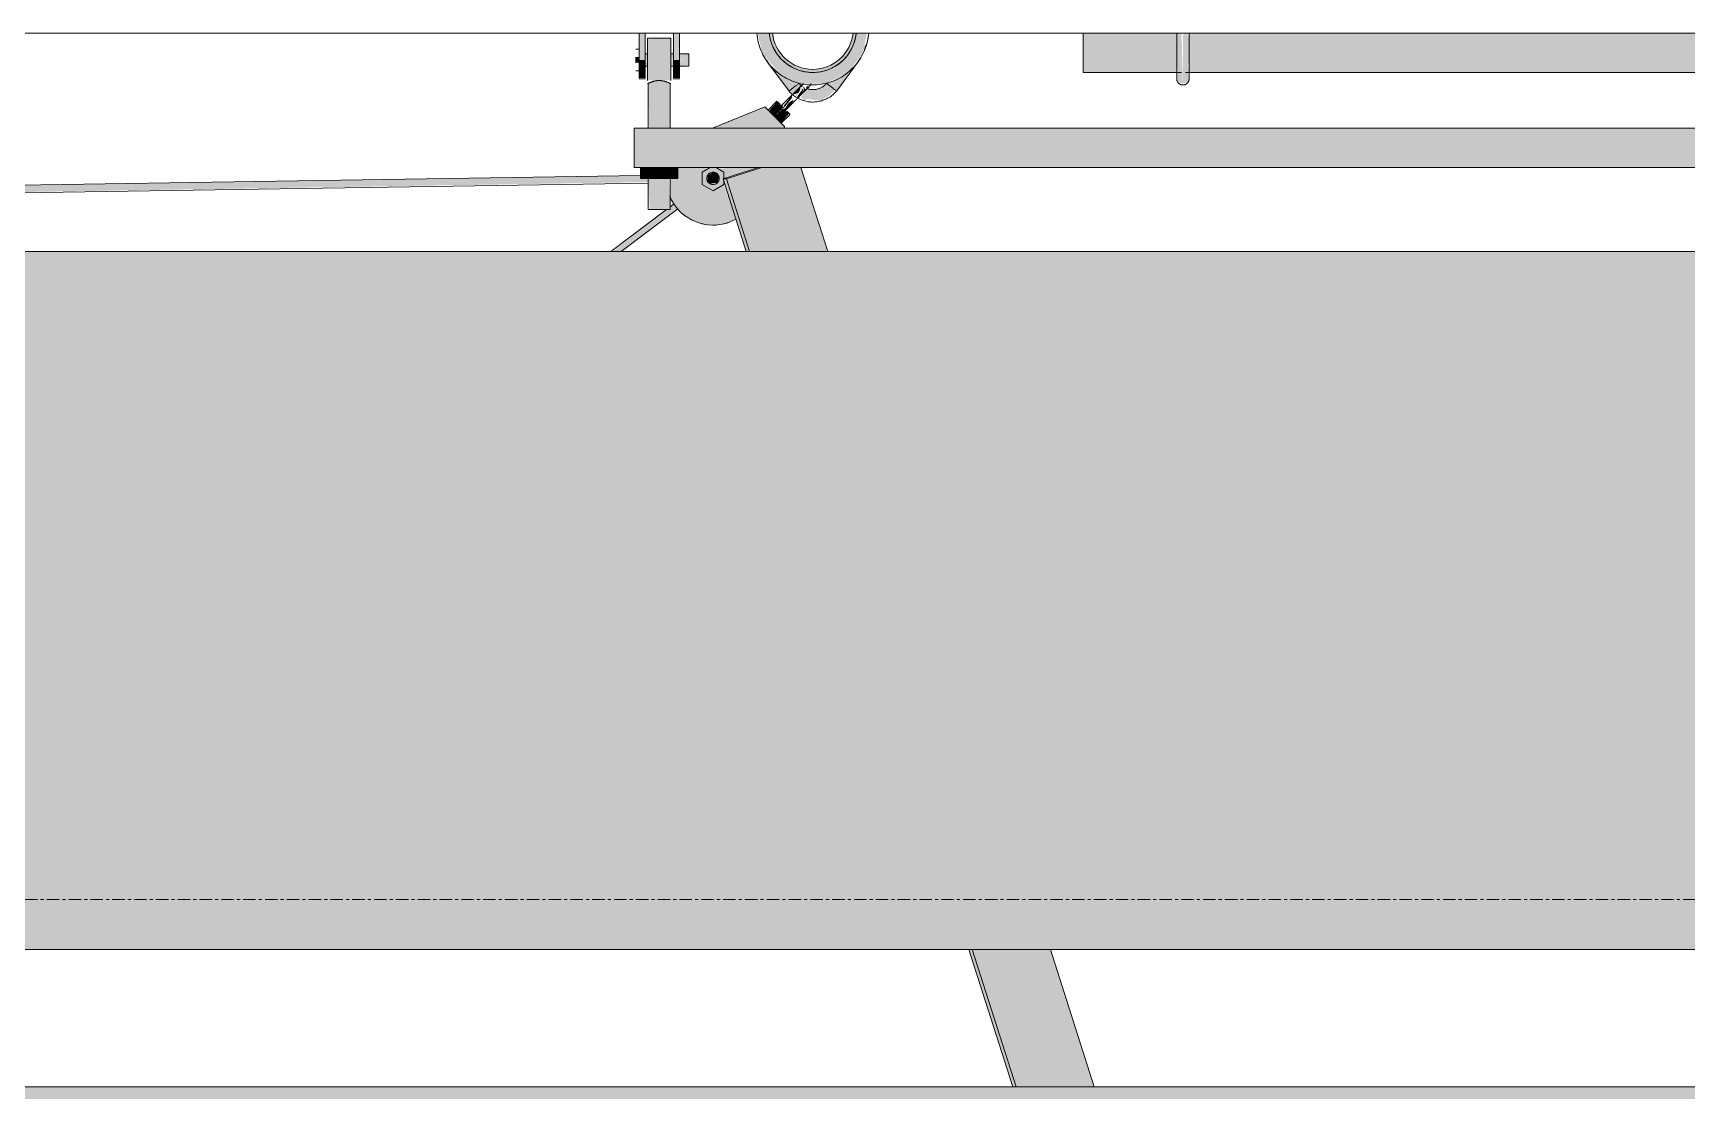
# Model space of a CAD drawing. Header units: inches. Extents: x 20426 to 92531, y -195 to 750.
# Drawn here: x 26827.8 to 26894.2, y 244.2 to 286.8 of the extents above; entities that cross this region are included whole.
import ezdxf

# ---------------------------------------------------------------- set-up
doc = ezdxf.new("R2010")
doc.units = ezdxf.units.IN
doc.header["$MEASUREMENT"] = 0
doc.linetypes.add('Grid Line 1_2_', pattern=[0.875, 0.5, -0.125, 0.125, -0.125])
for name, color, linetype, lineweight in [('A-FLOR-LEVL', 51, 'Continuous', 9), ('M-HVAC-DUCT', 70, 'Continuous', 9), ('Q-SPCQ', 91, 'Continuous', 9), ('S-BEAM', 12, 'Continuous', 9)]:
    doc.layers.add(name, color=color, linetype=linetype, lineweight=lineweight)

# ---------------------------------------------------------------- blocks, each defined once
blk = doc.blocks.new('Girt_Z - 8_D-904143-Elevation - South')
at = {"layer": 'S-BEAM'}
h = blk.add_hatch(color=256, dxfattribs=at)
h.paths.add_polyline_path([(26260.89, 244), (26260.89, 244.482), (22796.272, 244.482), (22796.272, 244), (26260.166, 244)], flags=0)
h.paths.add_polyline_path([(22792.65, 244), (22792.65, 244.482), (22792.15, 244.482), (22792.15, 244)], flags=0)
blk.add_line((22796.272, 244.482), (26260.89, 244.482), dxfattribs=at)
blk = doc.blocks.new('Girt_Z - 8_D-915553-Elevation - South')
at = {"layer": 'S-BEAM'}
blk.add_line((22796.272, 286.768), (26260.89, 286.768), dxfattribs=at)
blk = doc.blocks.new('Basketball_Backstop-Performance_Sports_Systems-3103-Ceiling_Hung - 27_-0_ to 27_-11 7_8_-706978-Elevation - South')
at = {"layer": 'Q-SPCQ'}
for points in [[(24909.049, 285.687), (24909.049, 286.768), (24908.799, 286.768), (24908.799, 285.687)], [(24910.424, 285.687), (24910.424, 286.768), (24910.174, 286.768), (24910.174, 285.687)], [(24930.612, 284.744), (24930.559, 286.768), (24930.388, 286.768), (24930.39, 285.57), (24930.406, 284.811)], [(24909.138, 285.656), (24910.075, 285.656), (24910.075, 286.562), (24909.138, 286.532), (24909.138, 285.891)], [(24908.674, 285.687), (24908.799, 285.687), (24908.799, 285.801), (24908.674, 285.801)], [(24908.674, 285.574), (24908.799, 285.574), (24908.799, 285.687), (24908.674, 285.687)], [(24908.799, 284.963), (24909.049, 284.963), (24909.049, 285.687), (24908.799, 285.687), (24908.799, 285.038)], [(24909.607, 284.859), (24910.075, 284.871), (24910.075, 285.656), (24909.138, 285.656), (24909.138, 284.871), (24909.53, 284.859)], [(24910.174, 284.963), (24910.424, 284.963), (24910.424, 285.687), (24910.174, 285.687), (24910.174, 285.038)], [(24908.857, 280.937), (24909.607, 280.937), (24909.607, 281.375), (24908.857, 281.375)], [(24910.244, 280.937), (24910.357, 280.937), (24910.357, 281.375), (24909.607, 281.375), (24909.607, 280.937)]]:
    blk.add_hatch(color=256, dxfattribs=at).paths.add_polyline_path(points, flags=0)
h = blk.add_hatch(color=256, dxfattribs=at)
h.paths.add_polyline_path([(24986.612, 285.187), (24986.612, 286.768), (24982.836, 286.768), (24982.834, 285.544), (24982.834, 285.187)], flags=0)
h.paths.add_polyline_path([(24972.881, 285.187), (24982.386, 285.221), (24982.396, 285.441), (24982.363, 286.768), (24957.799, 286.768), (24957.762, 286.467), (24957.612, 286.485), (24957.612, 286.768), (24957.549, 286.768), (24957.549, 285.187), (24964.241, 285.187)], flags=0)
h.paths.add_polyline_path([(24955.602, 285.187), (24955.674, 285.218), (24955.674, 286.768), (24955.612, 286.719), (24955.602, 286.467), (24955.424, 286.485), (24955.424, 286.768), (24930.836, 286.768), (24930.834, 285.544), (24930.862, 285.187), (24946.962, 285.187)], flags=0)
h.paths.add_polyline_path([(24930.379, 285.187), (24930.397, 285.422), (24930.363, 286.768), (24926.612, 286.768), (24926.612, 285.187), (24930.371, 285.187)], flags=0)
h = blk.add_hatch(color=256, dxfattribs=at)
h.paths.add_polyline_path([(24930.812, 285.194), (24930.862, 285.194), (24930.834, 285.404)], flags=0)
h.paths.add_polyline_path([(24930.612, 284.744), (24930.817, 284.811), (24930.834, 284.979), (24930.862, 284.953), (24930.812, 285.194), (24930.849, 286.454), (24930.788, 286.768), (24930.664, 286.768), (24930.612, 286.696), (24930.612, 284.961)], flags=0)
h = blk.add_hatch(color=256, dxfattribs=at)
h.paths.add_polyline_path([(24909.138, 285.687), (24909.138, 285.937), (24909.049, 285.891), (24909.049, 285.687)], flags=0)
h.paths.add_polyline_path([(24910.075, 285.687), (24910.174, 285.732), (24910.174, 285.937), (24910.075, 285.89), (24910.075, 285.729)], flags=0)
h.paths.add_polyline_path([(24910.799, 285.687), (24910.799, 285.937), (24910.424, 285.897), (24910.424, 285.687)], flags=0)
h = blk.add_hatch(color=256, dxfattribs=at)
h.paths.add_polyline_path([(24910.424, 285.437), (24910.799, 285.493), (24910.799, 285.687), (24910.424, 285.675), (24910.424, 285.444)], flags=0)
h.paths.add_polyline_path([(24910.075, 285.437), (24910.174, 285.493), (24910.174, 285.687), (24910.075, 285.656), (24910.075, 285.443)], flags=0)
h.paths.add_polyline_path([(24909.049, 285.437), (24909.138, 285.493), (24909.138, 285.687), (24909.049, 285.631), (24909.049, 285.439)], flags=0)
h = blk.add_hatch(color=256, dxfattribs=at)
h.paths.add_polyline_path([(24909.607, 279.687), (24910.044, 279.687), (24909.993, 280.937), (24909.169, 280.937), (24909.228, 279.687), (24909.493, 279.687)], flags=0)
h.paths.add_polyline_path([(24909.558, 282.955), (24910.044, 282.955), (24910.017, 284.763), (24909.684, 284.859), (24909.387, 284.833), (24909.169, 284.75), (24909.207, 282.955), (24909.53, 282.955)], flags=0)
h = blk.add_hatch(color=256, dxfattribs=at)
h.paths.add_polyline_path([(24908.607, 281.375), (24955.674, 281.375), (24955.674, 282.955), (24908.607, 282.955), (24908.607, 282.67)], flags=0)
h.paths.add_polyline_path([(24998.799, 281.375), (25004.607, 281.375), (25004.607, 282.955), (24957.549, 282.955), (24957.549, 281.375), (24981.52, 281.375)], flags=0)
h = blk.add_hatch(color=256, dxfattribs=at)
h.paths.add_polyline_path([(24939.309, 196.232), (24942.447, 196.232), (24928.962, 238.518), (24925.824, 238.518), (24935.665, 207.659)], flags=0)
h.paths.add_polyline_path([(24927.059, 244.482), (24925.3, 250), (24922.162, 250), (24923.922, 244.482)], flags=0)
h.paths.add_polyline_path([(24913.233, 278), (24916.37, 278), (24915.294, 281.375), (24913.725, 281.375), (24912.304, 280.912), (24912.404, 280.598)], flags=0)
h = blk.add_hatch(color=256, dxfattribs=at)
h.paths.add_polyline_path([(24939.176, 196.232), (24939.309, 196.232), (24925.824, 238.518), (24925.69, 238.518), (24935.531, 207.659)], flags=0)
h.paths.add_polyline_path([(24923.922, 244.482), (24922.162, 250), (24922.028, 250), (24923.788, 244.482)], flags=0)
h.paths.add_polyline_path([(24913.233, 278), (24912.302, 280.918), (24912.17, 280.912), (24913.099, 278)], flags=0)
for p, q in [((24908.799, 285.687), (24908.799, 286.768)), ((24909.049, 286.768), (24909.049, 285.687)), ((24910.174, 285.687), (24910.174, 286.768)), ((24910.424, 286.768), (24910.424, 285.687)), ((24926.612, 285.187), (24926.612, 286.766)), ((24908.799, 286.125), (24908.674, 286.125)), ((24909.138, 285.937), (24909.049, 285.937)), ((24910.075, 286.562), (24909.138, 286.562)), ((24909.138, 285.656), (24909.138, 286.562)), ((24910.075, 286.562), (24910.075, 285.656)), ((24910.174, 285.937), (24910.075, 285.937)), ((24910.799, 285.937), (24910.424, 285.937)), ((24910.799, 285.937), (24910.799, 285.687)), ((24908.674, 285.687), (24908.674, 285.801)), ((24908.674, 285.574), (24908.674, 285.687)), ((24908.674, 285.25), (24908.799, 285.25)), ((24908.799, 284.963), (24908.799, 285.687)), ((24909.049, 285.687), (24909.049, 284.963)), ((24909.049, 285.437), (24909.138, 285.437)), ((24909.138, 284.871), (24909.138, 285.656)), ((24910.075, 285.656), (24910.075, 284.871)), ((24910.075, 285.437), (24910.174, 285.437)), ((24910.174, 284.963), (24910.174, 285.687)), ((24910.424, 285.687), (24910.424, 284.963)), ((24910.424, 285.437), (24910.799, 285.437)), ((24910.799, 285.687), (24910.799, 285.437)), ((24908.799, 284.937), (24909.049, 284.937)), ((24909.138, 284.75), (24909.169, 284.75)), ((24909.169, 284.75), (24909.169, 282.955)), ((24910.044, 282.955), (24910.044, 284.75)), ((24910.044, 284.75), (24910.075, 284.75)), ((24910.174, 284.937), (24910.424, 284.937)), ((24926.612, 285.187), (24930.552, 285.187)), ((24930.722, 285.187), (24955.675, 285.187)), ((24908.607, 281.375), (24908.607, 282.955)), ((24955.675, 282.955), (24908.607, 282.955)), ((24955.676, 281.375), (24908.607, 281.375)), ((24908.857, 281.375), (24908.857, 280.937)), ((24909.169, 281.375), (24909.169, 279.687)), ((24909.607, 281.375), (24909.607, 280.937)), ((24910.044, 279.687), (24910.044, 281.375)), ((24910.357, 281.375), (24910.357, 280.937)), ((24913.591, 281.375), (24912.168, 280.918)), ((24912.302, 280.918), (24913.725, 281.375)), ((24915.294, 281.375), (24916.37, 278)), ((24909.607, 280.937), (24908.857, 280.937)), ((24910.357, 280.937), (24909.607, 280.937)), ((24912.168, 280.918), (24912.302, 280.918)), ((24912.168, 280.918), (24913.099, 278)), ((24913.233, 278), (24912.302, 280.918)), ((24910.044, 279.687), (24909.169, 279.687)), ((24922.028, 250), (24923.788, 244.482)), ((24923.922, 244.482), (24922.162, 250)), ((24925.3, 250), (24927.059, 244.482))]:
    blk.add_line(p, q, dxfattribs=at)
at = {"layer": 'Q-SPCQ', "flags": 128}
for points in [[(24930.362, 286.768), (24930.362, 286.698), (24930.362, 286.619), (24930.362, 286.54), (24930.362, 286.462), (24930.362, 286.385), (24930.362, 286.308), (24930.362, 286.233), (24930.362, 286.159), (24930.362, 286.086), (24930.362, 286.014), (24930.362, 285.944), (24930.362, 285.875), (24930.362, 285.808), (24930.362, 285.743), (24930.362, 285.68), (24930.362, 285.619), (24930.362, 285.56), (24930.362, 285.503), (24930.362, 285.448), (24930.362, 285.396), (24930.362, 285.346), (24930.362, 285.299), (24930.362, 285.255), (24930.362, 285.213), (24930.362, 285.174), (24930.362, 285.137), (24930.362, 285.104), (24930.362, 285.073), (24930.362, 285.046), (24930.362, 285.021), (24930.362, 285), (24930.362, 284.982), (24930.362, 284.967), (24930.362, 284.955), (24930.362, 284.946), (24930.362, 284.94), (24930.362, 284.938)], [(24930.862, 284.937), (24930.862, 284.939), (24930.862, 284.944), (24930.862, 284.952), (24930.862, 284.963), (24930.862, 284.977), (24930.862, 284.995), (24930.862, 285.015), (24930.862, 285.039), (24930.862, 285.066), (24930.862, 285.095), (24930.862, 285.128), (24930.862, 285.164), (24930.862, 285.202), (24930.862, 285.243), (24930.862, 285.287), (24930.862, 285.333), (24930.862, 285.382), (24930.862, 285.434), (24930.862, 285.488), (24930.862, 285.544), (24930.862, 285.603), (24930.862, 285.663), (24930.862, 285.726), (24930.862, 285.79), (24930.862, 285.857), (24930.862, 285.925), (24930.862, 285.995), (24930.862, 286.066), (24930.862, 286.139), (24930.862, 286.213), (24930.862, 286.288), (24930.862, 286.364), (24930.862, 286.441), (24930.862, 286.519), (24930.862, 286.598), (24930.862, 286.677), (24930.862, 286.756)], [(24930.362, 284.937), (24930.362, 284.939), (24930.362, 284.944), (24930.362, 284.952), (24930.362, 284.963), (24930.362, 284.977), (24930.362, 284.995), (24930.362, 285.015), (24930.362, 285.039), (24930.362, 285.066), (24930.362, 285.095), (24930.362, 285.128), (24930.362, 285.164), (24930.362, 285.202)], [(24930.612, 284.687), (24930.602, 284.688), (24930.592, 284.688), (24930.582, 284.689), (24930.572, 284.691), (24930.562, 284.692), (24930.552, 284.695), (24930.543, 284.697), (24930.533, 284.7), (24930.524, 284.704), (24930.514, 284.707), (24930.505, 284.711), (24930.496, 284.716), (24930.487, 284.721), (24930.479, 284.726), (24930.471, 284.731), (24930.462, 284.737), (24930.454, 284.743), (24930.447, 284.75), (24930.439, 284.756), (24930.432, 284.763), (24930.426, 284.771), (24930.419, 284.778), (24930.413, 284.786), (24930.407, 284.794), (24930.401, 284.802), (24930.396, 284.811), (24930.391, 284.82), (24930.387, 284.829), (24930.382, 284.838), (24930.379, 284.847), (24930.375, 284.856), (24930.372, 284.866), (24930.369, 284.875), (24930.367, 284.885), (24930.365, 284.895), (24930.364, 284.905), (24930.363, 284.915), (24930.362, 284.925), (24930.362, 284.935), (24930.362, 284.937)], [(24930.862, 284.937), (24930.861, 284.928), (24930.861, 284.918), (24930.86, 284.908), (24930.858, 284.898), (24930.857, 284.888), (24930.854, 284.878), (24930.852, 284.868), (24930.849, 284.859), (24930.846, 284.849), (24930.842, 284.84), (24930.838, 284.831), (24930.833, 284.822), (24930.829, 284.813), (24930.823, 284.805), (24930.818, 284.796), (24930.812, 284.788), (24930.806, 284.78), (24930.8, 284.773), (24930.793, 284.765), (24930.786, 284.758), (24930.779, 284.751), (24930.771, 284.745), (24930.763, 284.739), (24930.755, 284.733), (24930.747, 284.727), (24930.738, 284.722), (24930.729, 284.717), (24930.721, 284.712), (24930.711, 284.708), (24930.702, 284.704), (24930.693, 284.701), (24930.683, 284.698), (24930.674, 284.695), (24930.664, 284.693), (24930.654, 284.691), (24930.644, 284.69), (24930.634, 284.689), (24930.624, 284.688), (24930.614, 284.688), (24930.612, 284.687)], [(24930.862, 285.213), (24930.862, 285.174), (24930.862, 285.137), (24930.862, 285.104), (24930.862, 285.073), (24930.862, 285.046), (24930.862, 285.021), (24930.862, 285), (24930.862, 284.982), (24930.862, 284.967), (24930.862, 284.955), (24930.862, 284.946), (24930.862, 284.94), (24930.862, 284.938)]]:
    blk.add_lwpolyline(points, dxfattribs=at)
at = {"layer": 'Q-SPCQ'}
blk.add_open_spline([(24910.044, 284.75), (24910.044, 284.75), (24910.041, 284.752), (24910.029, 284.758), (24910.018, 284.762), (24910.003, 284.769), (24909.985, 284.777), (24909.968, 284.785), (24909.953, 284.791), (24909.941, 284.795), (24909.929, 284.799), (24909.911, 284.806), (24909.888, 284.814), (24909.864, 284.822), (24909.843, 284.829), (24909.827, 284.833), (24909.81, 284.837), (24909.787, 284.842), (24909.758, 284.848), (24909.721, 284.855), (24909.684, 284.859), (24909.645, 284.862), (24909.607, 284.862), (24909.568, 284.862), (24909.529, 284.859), (24909.492, 284.855), (24909.455, 284.848), (24909.426, 284.842), (24909.403, 284.837), (24909.387, 284.833), (24909.37, 284.829), (24909.35, 284.822), (24909.325, 284.814), (24909.302, 284.806), (24909.284, 284.799), (24909.272, 284.795), (24909.26, 284.791), (24909.245, 284.785), (24909.228, 284.777), (24909.21, 284.769), (24909.196, 284.762), (24909.184, 284.758), (24909.173, 284.752), (24909.169, 284.75), (24909.169, 284.75)], degree=3, knots=[0, 0, 0, 0, 0.055556, 0.083333, 0.111111, 0.138889, 0.166667, 0.194444, 0.208333, 0.222222, 0.236111, 0.25, 0.277778, 0.305556, 0.319444, 0.333333, 0.347222, 0.361111, 0.388889, 0.416667, 0.444444, 0.472222, 0.5, 0.527778, 0.555556, 0.583333, 0.611111, 0.638889, 0.652778, 0.666667, 0.680556, 0.694444, 0.722222, 0.75, 0.763889, 0.777778, 0.791667, 0.805556, 0.833333, 0.861111, 0.888889, 0.916667, 0.944444, 1, 1, 1, 1], dxfattribs=at)
blk = doc.blocks.new('Basketball_Backstop-Performance_Sports_Systems-3103-Ceiling_Hung - 27_-0_ to 27_-11 7_8_-V44-Elevation - South')
at = {"layer": 'Q-SPCQ'}
for points in [[(24915.265, 284.744), (24916.266, 284.744), (24917.168, 285.178), (24917.792, 285.961), (24917.929, 286.768), (24917.493, 286.768), (24917.398, 286.346), (24917.173, 285.921), (24916.913, 285.631), (24916.51, 285.368), (24916.017, 285.221), (24915.564, 285.214), (24915.116, 285.328), (24914.735, 285.541), (24914.495, 285.742), (24914.196, 286.193), (24914.073, 286.5), (24914.012, 286.768), (24913.964, 286.768), (24913.576, 286.768), (24913.57, 286.696), (24913.738, 285.961), (24914.432, 285.145), (24915.008, 284.884)], [(24915.765, 285.187), (24916.218, 285.247), (24916.724, 285.486), (24917.003, 285.7), (24917.281, 286.062), (24917.456, 286.485), (24917.493, 286.768), (24917.368, 286.768), (24917.335, 286.517), (24917.173, 286.125), (24916.914, 285.788), (24916.578, 285.53), (24916.186, 285.368), (24915.765, 285.312), (24915.345, 285.368), (24914.953, 285.53), (24914.564, 285.856), (24914.358, 286.125), (24914.196, 286.517), (24914.116, 286.768), (24914.038, 286.768), (24914.075, 286.485), (24914.25, 286.062), (24914.564, 285.672), (24914.89, 285.422), (24915.312, 285.247)], [(24917.817, 286.068), (24917.914, 286.309), (24917.858, 286.248)], [(24913.983, 285.62), (24913.967, 285.674), (24913.957, 285.662)], [(24914.814, 284.439), (24915.173, 284.794), (24914.209, 285.371), (24914.105, 285.411), (24914.787, 284.476)], [(24916.717, 284.439), (24917.474, 285.564), (24917.322, 285.394), (24917.068, 285.13), (24916.341, 284.74), (24916.702, 284.452)], [(24914.24, 283.412), (24914.551, 283.737), (24914.492, 283.812), (24914.516, 283.844), (24914.338, 284.022), (24914.01, 283.642), (24914.171, 283.481)], [(24914.613, 283.645), (24914.952, 283.97), (24914.991, 284.081), (24914.94, 284.065), (24914.798, 283.97), (24914.672, 283.768), (24914.638, 283.737), (24914.564, 283.724)], [(24914.496, 283.156), (24914.823, 283.536), (24914.638, 283.663), (24914.604, 283.658), (24914.56, 283.732), (24914.24, 283.412), (24914.47, 283.183)], [(24911.64, 280.721), (24911.942, 280.761), (24912.007, 281.002), (24911.942, 281.114), (24911.765, 281.187), (24911.549, 281.062), (24911.549, 280.812)]]:
    blk.add_hatch(color=256, dxfattribs=at).paths.add_polyline_path(points, flags=0)
h = blk.add_hatch(color=256, dxfattribs=at)
h.paths.add_polyline_path([(24915.256, 284.564), (24915.31, 284.679), (24915.144, 284.703), (24914.859, 284.476), (24914.997, 284.334), (24915.248, 284.557)], flags=0)
h.paths.add_polyline_path([(24915.346, 284.342), (24915.399, 284.61), (24915.273, 284.527), (24915.321, 284.493), (24915.38, 284.49), (24915.353, 284.369)], flags=0)
h.paths.add_polyline_path([(24915.41, 284.052), (24915.545, 284.117), (24916.121, 284.052), (24916.29, 284.185), (24916.376, 284.218), (24916.594, 284.401), (24916.658, 284.486), (24916.341, 284.74), (24915.947, 284.53), (24915.5, 284.498), (24915.273, 284.199), (24915.296, 284.181)], flags=0)
h.paths.add_polyline_path([(24915.152, 284.219), (24915.121, 284.31), (24915.175, 284.293), (24915.159, 284.36), (24915.038, 284.293), (24915.121, 284.239)], flags=0)
h = blk.add_hatch(color=256, dxfattribs=at)
h.paths.add_polyline_path([(24914.95, 284.293), (24915.201, 284.373), (24915.273, 284.527), (24915.256, 284.564), (24915.144, 284.462)], flags=0)
h.paths.add_polyline_path([(24915.256, 284.564), (24915.399, 284.657), (24915.341, 284.662), (24915.262, 284.572)], flags=0)
h = blk.add_hatch(color=256, dxfattribs=at)
h.paths.add_polyline_path([(24915.121, 284.122), (24915.346, 284.342), (24915.399, 284.572), (24915.162, 284.252)], flags=0)
h.paths.add_polyline_path([(24915.5, 284.499), (24915.599, 284.631), (24915.508, 284.628)], flags=0)
h.paths.add_polyline_path([(24915.346, 284.342), (24915.5, 284.499), (24915.434, 284.572), (24915.399, 284.48)], flags=0)
h = blk.add_hatch(color=256, dxfattribs=at)
h.paths.add_polyline_path([(24914.56, 283.732), (24914.564, 283.908), (24914.472, 283.785)], flags=0)
h.paths.add_polyline_path([(24914.616, 283.788), (24914.672, 283.844), (24914.95, 284.19), (24914.915, 284.182), (24914.95, 284.293), (24914.596, 283.844)], flags=0)
h = blk.add_hatch(color=256, dxfattribs=at)
h.paths.add_polyline_path([(24911.677, 279.065), (24912.168, 279.11), (24912.68, 279.314), (24912.203, 280.685), (24911.753, 280.439), (24911.328, 280.747), (24911.368, 281.213), (24911.549, 281.375), (24910.357, 281.375), (24910.357, 280.937), (24910.044, 280.937), (24910.044, 280.229), (24910.156, 279.975), (24910.439, 279.612), (24910.802, 279.329), (24911.223, 279.143)], flags=0)
h.paths.add_polyline_path([(24912.203, 280.929), (24913.591, 281.375), (24911.942, 281.341), (24912.203, 281.19), (24912.203, 280.937)], flags=0)
h.paths.add_polyline_path([(24911.747, 282.955), (24914.614, 282.955), (24914.638, 283.015), (24913.842, 283.81), (24912.404, 283.223)], flags=0)
h = blk.add_hatch(color=256, dxfattribs=at)
h.paths.add_polyline_path([(24911.765, 280.432), (24912.203, 280.685), (24912.168, 281.21), (24911.765, 281.375), (24911.549, 281.318), (24911.328, 281.19), (24911.328, 280.685), (24911.549, 280.557)], flags=0)
h.paths.add_polyline_path([(24911.765, 280.687), (24911.588, 280.761), (24911.515, 280.937), (24911.588, 281.114), (24911.765, 281.187), (24911.942, 281.114), (24912.015, 280.937), (24911.942, 280.761), (24911.83, 280.696)], flags=0)
h = blk.add_hatch(color=256, dxfattribs=at)
h.paths.add_polyline_path([(24770.131, 278.622), (24813.89, 279.345), (24813.89, 279.602), (24770.122, 278.889), (24770.132, 278.628)], flags=0)
h.paths.add_polyline_path([(24768.488, 278.639), (24768.503, 278.823), (24768.46, 278.793), (24768.482, 278.642)], flags=0)
h.paths.add_polyline_path([(24831.89, 279.564), (24909.169, 280.787), (24909.112, 280.937), (24908.857, 280.978), (24908.857, 281.049), (24877.846, 280.577), (24831.89, 279.83), (24831.89, 279.566)], flags=0)
h.paths.add_polyline_path([(24911.542, 280.829), (24911.549, 280.873), (24911.54, 280.833)], flags=0)
h = blk.add_hatch(color=256, dxfattribs=at)
h.paths.add_polyline_path([(24831.89, 220.418), (24855.763, 238.518), (24855.427, 238.518), (24831.89, 220.685), (24831.89, 220.418)], flags=0)
h.paths.add_polyline_path([(24863.5, 244.482), (24863.733, 244.482), (24870.95, 250), (24870.62, 250), (24863.402, 244.482), (24863.472, 244.482)], flags=0)
h.paths.add_polyline_path([(24907.984, 278), (24908.086, 278), (24910.335, 279.746), (24910.204, 279.914), (24910.044, 279.747), (24909.985, 279.687), (24909.826, 279.629), (24907.733, 278), (24907.982, 278)], flags=0)
for p, q in [((24913.956, 285.6), (24914.814, 284.439)), ((24916.728, 284.455), (24917.575, 285.6)), ((24915.422, 284.583), (24915.396, 284.597)), ((24914.328, 284.031), (24913.975, 283.678)), ((24914.338, 284.022), (24914.461, 283.899)), ((24914.947, 284.296), (24914.968, 284.317)), ((24913.842, 283.81), (24911.747, 282.955)), ((24913.842, 283.81), (24914.638, 283.015)), ((24914.505, 283.147), (24914.859, 283.501)), ((24914.564, 283.796), (24914.594, 283.766)), ((24914.726, 283.633), (24914.85, 283.51)), ((24914.614, 282.955), (24914.638, 283.015)), ((24911.648, 281.375), (24911.328, 281.19)), ((24912.203, 281.19), (24911.882, 281.375)), ((24908.857, 281.049), (24831.89, 279.876)), ((24831.89, 279.564), (24909.169, 280.742)), ((24911.328, 281.19), (24911.328, 280.685)), ((24911.328, 280.685), (24911.765, 280.432)), ((24911.765, 280.432), (24912.203, 280.685)), ((24912.203, 280.918), (24912.203, 281.19)), ((24912.203, 280.685), (24912.203, 280.81)), ((24909.904, 279.687), (24907.671, 278)), ((24908.086, 278), (24910.357, 279.717)), ((24910.204, 279.914), (24910.044, 279.793))]:
    blk.add_line(p, q, dxfattribs=at)
at = {"layer": 'Q-SPCQ', "flags": 128}
for points in [[(24913.522, 286.758), (24913.531, 286.668), (24913.544, 286.579), (24913.56, 286.49), (24913.58, 286.403), (24913.603, 286.316), (24913.629, 286.23), (24913.659, 286.145), (24913.693, 286.061), (24913.73, 285.979), (24913.769, 285.898), (24913.813, 285.82), (24913.859, 285.742), (24913.908, 285.667), (24913.961, 285.594), (24914.016, 285.523), (24914.07, 285.459)], [(24913.522, 286.758), (24913.531, 286.668), (24913.544, 286.579), (24913.56, 286.49), (24913.58, 286.403), (24913.603, 286.316), (24913.629, 286.23), (24913.659, 286.145), (24913.693, 286.061), (24913.73, 285.979), (24913.769, 285.898), (24913.813, 285.82), (24913.859, 285.742), (24913.908, 285.667), (24913.961, 285.594), (24914.016, 285.523), (24914.074, 285.454), (24914.134, 285.387), (24914.198, 285.323), (24914.263, 285.262), (24914.332, 285.203), (24914.402, 285.147), (24914.475, 285.094), (24914.55, 285.044), (24914.626, 284.997), (24914.705, 284.953), (24914.785, 284.912), (24914.867, 284.875), (24914.95, 284.84), (24915.034, 284.809), (24915.12, 284.782), (24915.207, 284.758), (24915.294, 284.737), (24915.383, 284.72), (24915.472, 284.707), (24915.561, 284.697), (24915.651, 284.69), (24915.741, 284.688), (24915.831, 284.688), (24915.921, 284.693), (24916.01, 284.701), (24916.1, 284.712), (24916.188, 284.728), (24916.276, 284.746), (24916.364, 284.769), (24916.45, 284.794), (24916.535, 284.823), (24916.619, 284.856), (24916.702, 284.892), (24916.783, 284.931), (24916.862, 284.973), (24916.94, 285.018), (24917.016, 285.067), (24917.089, 285.118), (24917.161, 285.173), (24917.23, 285.23), (24917.298, 285.29), (24917.362, 285.353), (24917.424, 285.418), (24917.484, 285.485), (24917.541, 285.555), (24917.594, 285.627), (24917.645, 285.701), (24917.693, 285.778), (24917.738, 285.856), (24917.78, 285.935), (24917.818, 286.017), (24917.853, 286.1), (24917.885, 286.184), (24917.914, 286.269), (24917.939, 286.356), (24917.96, 286.443), (24917.978, 286.531), (24917.993, 286.62), (24918.004, 286.709)], [(24913.522, 286.758), (24913.531, 286.668), (24913.544, 286.579), (24913.56, 286.49), (24913.58, 286.403), (24913.603, 286.316), (24913.629, 286.23), (24913.659, 286.145), (24913.693, 286.061), (24913.73, 285.979), (24913.769, 285.898), (24913.813, 285.82), (24913.859, 285.742), (24913.908, 285.667), (24913.956, 285.6)], [(24914.475, 285.755), (24914.429, 285.808), (24914.384, 285.862), (24914.343, 285.918), (24914.303, 285.976), (24914.266, 286.035), (24914.231, 286.096), (24914.198, 286.158), (24914.168, 286.221), (24914.141, 286.286), (24914.116, 286.351), (24914.094, 286.418), (24914.075, 286.485), (24914.058, 286.553), (24914.044, 286.621), (24914.033, 286.691), (24914.024, 286.76)], [(24917.503, 286.728), (24917.493, 286.659), (24917.48, 286.59), (24917.465, 286.522), (24917.447, 286.454), (24917.426, 286.387), (24917.403, 286.321), (24917.377, 286.256), (24917.349, 286.192), (24917.317, 286.129), (24917.284, 286.068), (24917.248, 286.008), (24917.21, 285.949), (24917.169, 285.892), (24917.126, 285.837), (24917.081, 285.784), (24917.034, 285.732)], [(24917.484, 285.485), (24917.541, 285.555), (24917.594, 285.627), (24917.645, 285.701), (24917.693, 285.778), (24917.738, 285.856), (24917.78, 285.935), (24917.818, 286.017), (24917.853, 286.1), (24917.885, 286.184), (24917.914, 286.269), (24917.939, 286.356), (24917.96, 286.443), (24917.978, 286.531), (24917.993, 286.62), (24918.004, 286.709)], [(24917.575, 285.6), (24917.627, 285.674), (24917.676, 285.749), (24917.722, 285.826), (24917.765, 285.906), (24917.804, 285.986), (24917.841, 286.069), (24917.874, 286.152), (24917.903, 286.237), (24917.93, 286.323), (24917.953, 286.41), (24917.972, 286.498), (24917.988, 286.587), (24918, 286.676), (24918.009, 286.766)], [(24916.933, 285.634), (24916.88, 285.589), (24916.825, 285.545), (24916.769, 285.504), (24916.711, 285.465), (24916.651, 285.428), (24916.59, 285.394), (24916.528, 285.362), (24916.464, 285.333), (24916.399, 285.306), (24916.334, 285.282), (24916.267, 285.261), (24916.2, 285.242), (24916.131, 285.226), (24916.063, 285.213), (24915.993, 285.202), (24915.924, 285.195), (24915.854, 285.19), (24915.784, 285.188), (24915.714, 285.188), (24915.644, 285.192), (24915.574, 285.198), (24915.505, 285.207), (24915.436, 285.219), (24915.368, 285.233), (24915.3, 285.251), (24915.233, 285.27), (24915.166, 285.293), (24915.101, 285.318), (24915.037, 285.346), (24914.974, 285.377), (24914.912, 285.41), (24914.852, 285.445), (24914.793, 285.483), (24914.735, 285.523), (24914.68, 285.565), (24914.626, 285.609), (24914.573, 285.656)], [(24915.397, 284.746), (24915.385, 284.734), (24915.373, 284.722), (24915.36, 284.709), (24915.346, 284.695), (24915.332, 284.681), (24915.317, 284.666), (24915.301, 284.65), (24915.285, 284.634), (24915.268, 284.618), (24915.251, 284.6), (24915.234, 284.583), (24915.216, 284.565), (24915.197, 284.546), (24915.178, 284.527), (24915.159, 284.508), (24915.139, 284.488), (24915.119, 284.469), (24915.099, 284.448), (24915.079, 284.428), (24915.058, 284.407), (24915.037, 284.386), (24915.016, 284.365), (24914.995, 284.344), (24914.974, 284.323), (24914.953, 284.302), (24914.947, 284.296)], [(24915.124, 284.119), (24915.145, 284.141), (24915.166, 284.162), (24915.187, 284.183), (24915.208, 284.204), (24915.229, 284.225), (24915.25, 284.246), (24915.271, 284.266), (24915.291, 284.286), (24915.311, 284.306), (24915.331, 284.326), (24915.35, 284.345), (24915.369, 284.364), (24915.387, 284.383), (24915.406, 284.401), (24915.423, 284.419), (24915.441, 284.436), (24915.457, 284.453), (24915.474, 284.469), (24915.489, 284.485), (24915.504, 284.5), (24915.519, 284.514), (24915.533, 284.528), (24915.546, 284.541), (24915.558, 284.554), (24915.57, 284.566), (24915.581, 284.577), (24915.592, 284.587), (24915.601, 284.597), (24915.61, 284.606), (24915.618, 284.614), (24915.626, 284.621), (24915.632, 284.628), (24915.638, 284.633), (24915.643, 284.638), (24915.647, 284.642), (24915.65, 284.645), (24915.652, 284.648), (24915.654, 284.649), (24915.654, 284.65)], [(24915.297, 284.664), (24915.274, 284.684), (24915.251, 284.704), (24915.23, 284.725), (24915.209, 284.747), (24915.204, 284.752)], [(24915.207, 284.758), (24915.294, 284.737), (24915.383, 284.72), (24915.472, 284.707), (24915.561, 284.697), (24915.651, 284.69), (24915.741, 284.688), (24915.831, 284.688), (24915.921, 284.693), (24916.01, 284.701), (24916.1, 284.712), (24916.188, 284.728), (24916.276, 284.746)], [(24915.328, 284.677), (24915.342, 284.691), (24915.356, 284.705), (24915.369, 284.718), (24915.382, 284.731), (24915.393, 284.743)], [(24915.654, 284.65), (24915.654, 284.649), (24915.653, 284.648), (24915.65, 284.646), (24915.648, 284.643), (24915.644, 284.639), (24915.639, 284.635), (24915.634, 284.629), (24915.627, 284.623), (24915.62, 284.616), (24915.612, 284.608), (24915.604, 284.599), (24915.594, 284.59), (24915.584, 284.58), (24915.573, 284.569), (24915.562, 284.557), (24915.549, 284.545), (24915.536, 284.532), (24915.523, 284.518)], [(24916.326, 284.752), (24916.306, 284.73), (24916.285, 284.709), (24916.263, 284.689), (24916.24, 284.669), (24916.216, 284.651), (24916.192, 284.633), (24916.167, 284.617), (24916.141, 284.601), (24916.115, 284.587), (24916.088, 284.573), (24916.061, 284.561), (24916.033, 284.549), (24916.005, 284.539), (24915.976, 284.53), (24915.947, 284.522), (24915.918, 284.516), (24915.889, 284.51), (24915.859, 284.506), (24915.829, 284.503), (24915.799, 284.501), (24915.769, 284.5), (24915.739, 284.5), (24915.709, 284.502), (24915.679, 284.505), (24915.65, 284.509), (24915.62, 284.514), (24915.591, 284.521), (24915.562, 284.528)], [(24915.691, 284.741), (24915.691, 284.736), (24915.691, 284.731), (24915.69, 284.726), (24915.69, 284.721), (24915.689, 284.716), (24915.688, 284.712), (24915.687, 284.707), (24915.686, 284.702), (24915.684, 284.697), (24915.682, 284.692), (24915.68, 284.688), (24915.678, 284.683), (24915.676, 284.679), (24915.673, 284.675), (24915.671, 284.67), (24915.668, 284.666), (24915.665, 284.662), (24915.662, 284.658), (24915.659, 284.654), (24915.655, 284.651), (24915.654, 284.65)], [(24914.947, 284.296), (24914.926, 284.275), (24914.905, 284.254), (24914.884, 284.233), (24914.863, 284.212), (24914.842, 284.191), (24914.821, 284.17), (24914.801, 284.15), (24914.78, 284.129), (24914.76, 284.109), (24914.741, 284.09), (24914.721, 284.07), (24914.702, 284.051), (24914.684, 284.033), (24914.666, 284.015), (24914.648, 283.997), (24914.63, 283.98), (24914.614, 283.963), (24914.598, 283.947), (24914.582, 283.931), (24914.567, 283.916), (24914.552, 283.901), (24914.538, 283.888), (24914.525, 283.874), (24914.513, 283.862), (24914.501, 283.85), (24914.49, 283.839), (24914.479, 283.829), (24914.47, 283.819), (24914.461, 283.81), (24914.453, 283.802), (24914.446, 283.795), (24914.439, 283.788), (24914.433, 283.783), (24914.429, 283.778), (24914.425, 283.774), (24914.421, 283.77), (24914.419, 283.768), (24914.418, 283.767), (24914.417, 283.766)], [(24914.522, 283.871), (24914.535, 283.884), (24914.549, 283.898), (24914.563, 283.912), (24914.578, 283.927), (24914.593, 283.942), (24914.609, 283.958), (24914.626, 283.975), (24914.643, 283.992), (24914.661, 284.01), (24914.679, 284.028), (24914.697, 284.046), (24914.716, 284.065), (24914.735, 284.084), (24914.755, 284.104), (24914.775, 284.124), (24914.795, 284.144), (24914.816, 284.165), (24914.836, 284.185), (24914.857, 284.206), (24914.878, 284.227), (24914.899, 284.248), (24914.92, 284.269), (24914.941, 284.291), (24914.947, 284.296)], [(24914.594, 283.589), (24914.594, 283.59), (24914.595, 283.591), (24914.597, 283.593), (24914.6, 283.596), (24914.604, 283.6), (24914.609, 283.604), (24914.614, 283.61), (24914.621, 283.616), (24914.628, 283.623), (24914.636, 283.631), (24914.644, 283.64), (24914.654, 283.649), (24914.664, 283.659), (24914.675, 283.67), (24914.686, 283.682), (24914.699, 283.694), (24914.712, 283.707), (24914.725, 283.721), (24914.74, 283.735), (24914.754, 283.75), (24914.77, 283.766), (24914.786, 283.782), (24914.803, 283.798), (24914.82, 283.815), (24914.837, 283.833), (24914.856, 283.851), (24914.874, 283.87), (24914.893, 283.888), (24914.912, 283.908), (24914.932, 283.927), (24914.952, 283.947), (24914.972, 283.967), (24914.992, 283.988), (24915.013, 284.009), (24915.034, 284.029), (24915.055, 284.05), (24915.076, 284.071), (24915.097, 284.093), (24915.118, 284.114), (24915.124, 284.119)], [(24915.124, 284.119), (24915.103, 284.098), (24915.082, 284.077), (24915.06, 284.056), (24915.039, 284.035), (24915.019, 284.014), (24914.998, 283.993), (24914.977, 283.973), (24914.957, 283.953), (24914.937, 283.933), (24914.917, 283.913), (24914.898, 283.894), (24914.879, 283.875), (24914.86, 283.856), (24914.842, 283.838), (24914.825, 283.82), (24914.807, 283.803), (24914.791, 283.786), (24914.774, 283.77), (24914.759, 283.754), (24914.744, 283.739), (24914.729, 283.725), (24914.715, 283.711), (24914.702, 283.698)], [(24914.814, 284.439), (24914.847, 284.402), (24914.881, 284.366), (24914.918, 284.331), (24914.955, 284.298), (24914.994, 284.267), (24915.034, 284.236), (24915.075, 284.208), (24915.117, 284.181)], [(24915.214, 284.21), (24915.193, 284.189), (24915.172, 284.168), (24915.151, 284.146), (24915.13, 284.125), (24915.124, 284.119)], [(24915.16, 284.156), (24915.204, 284.133), (24915.25, 284.111), (24915.295, 284.092), (24915.342, 284.074), (24915.39, 284.058), (24915.438, 284.044), (24915.486, 284.032), (24915.535, 284.021), (24915.584, 284.013), (24915.634, 284.007), (24915.684, 284.003), (24915.734, 284), (24915.784, 284), (24915.834, 284.002), (24915.883, 284.006), (24915.933, 284.011), (24915.983, 284.019), (24916.032, 284.029), (24916.08, 284.04), (24916.128, 284.054), (24916.176, 284.069), (24916.223, 284.087), (24916.269, 284.106), (24916.314, 284.127), (24916.359, 284.15), (24916.402, 284.174), (24916.445, 284.201), (24916.486, 284.229), (24916.526, 284.258), (24916.565, 284.29), (24916.603, 284.322), (24916.64, 284.357), (24916.675, 284.392), (24916.708, 284.429), (24916.717, 284.439)], [(24914.417, 283.589), (24914.413, 283.593), (24914.41, 283.596), (24914.407, 283.6), (24914.404, 283.604), (24914.401, 283.608), (24914.398, 283.613), (24914.396, 283.617), (24914.394, 283.621), (24914.391, 283.626), (24914.389, 283.631), (24914.388, 283.635), (24914.386, 283.64), (24914.385, 283.645), (24914.383, 283.65), (24914.382, 283.654), (24914.382, 283.659), (24914.381, 283.664), (24914.381, 283.669), (24914.38, 283.674), (24914.38, 283.679), (24914.38, 283.684), (24914.381, 283.689), (24914.381, 283.694), (24914.382, 283.699), (24914.383, 283.704), (24914.384, 283.709), (24914.386, 283.714), (24914.387, 283.719), (24914.389, 283.723), (24914.391, 283.728), (24914.393, 283.732), (24914.395, 283.737), (24914.398, 283.741), (24914.4, 283.745), (24914.403, 283.75), (24914.406, 283.754), (24914.409, 283.758), (24914.413, 283.761), (24914.416, 283.765), (24914.417, 283.766)], [(24914.417, 283.766), (24914.417, 283.766), (24914.419, 283.768), (24914.421, 283.77), (24914.424, 283.773), (24914.427, 283.776), (24914.432, 283.781), (24914.438, 283.787), (24914.444, 283.793), (24914.451, 283.8), (24914.459, 283.808), (24914.467, 283.816), (24914.477, 283.826), (24914.487, 283.836)], [(24914.594, 283.589), (24914.59, 283.586), (24914.586, 283.582), (24914.582, 283.579), (24914.578, 283.576), (24914.574, 283.573), (24914.57, 283.571), (24914.566, 283.568), (24914.561, 283.566), (24914.557, 283.564), (24914.552, 283.562), (24914.548, 283.56), (24914.543, 283.558), (24914.538, 283.557), (24914.533, 283.556), (24914.528, 283.555), (24914.523, 283.554), (24914.518, 283.553), (24914.513, 283.553), (24914.508, 283.553), (24914.503, 283.553), (24914.498, 283.553), (24914.493, 283.553), (24914.488, 283.554), (24914.484, 283.554), (24914.479, 283.555), (24914.474, 283.557), (24914.469, 283.558), (24914.464, 283.559), (24914.46, 283.561), (24914.455, 283.563), (24914.45, 283.565), (24914.446, 283.568), (24914.442, 283.57), (24914.437, 283.573), (24914.433, 283.575), (24914.429, 283.578), (24914.425, 283.582), (24914.421, 283.585), (24914.418, 283.588), (24914.417, 283.589)], [(24914.667, 283.662), (24914.656, 283.652), (24914.647, 283.642), (24914.638, 283.633), (24914.63, 283.625), (24914.622, 283.618), (24914.616, 283.611), (24914.61, 283.606), (24914.605, 283.601), (24914.601, 283.597), (24914.598, 283.594), (24914.596, 283.591), (24914.594, 283.59), (24914.594, 283.589)]]:
    blk.add_lwpolyline(points, dxfattribs=at)
at = {"layer": 'Q-SPCQ'}
for centre, radius, start, end in [((24915.765, 286.937), 1.75, 185.61641, 354.38359), ((24915.765, 286.937), 1.625, 186.04844, 353.95156), ((24911.765, 280.937), 0.25, 135, 315), ((24911.765, 280.937), 0.25, 150, 180), ((24911.765, 280.937), 0.25, 180, 210), ((24911.765, 280.937), 0.25, 60, 135), ((24911.765, 280.937), 0.25, 315, 135), ((24911.765, 280.937), 0.25, 240, 315), ((24911.765, 280.937), 0.25, 0, 30), ((24911.765, 280.937), 0.25, 330, 0), ((24911.765, 280.937), 1.875, 202.38972, 299.40775), ((24911.765, 280.937), 1.875, 205.59657, 210), ((24911.765, 280.937), 1.875, 240, 244.40343), ((24911.765, 280.937), 1.875, 255, 259.92609), ((24911.765, 280.937), 1.875, 270, 274.89423), ((24911.765, 280.937), 1.875, 285, 289.67738)]:
    blk.add_arc(centre, radius, start, end, dxfattribs=at)
blk.add_open_spline([(24914.814, 284.439), (24914.814, 284.439), (24914.822, 284.446), (24914.856, 284.473), (24914.91, 284.516), (24914.975, 284.568), (24915.044, 284.623), (24915.109, 284.675), (24915.162, 284.718), (24915.196, 284.746), (24915.204, 284.752), (24915.204, 284.752)], degree=3, dxfattribs=at)
blk.add_open_spline([(24916.717, 284.439), (24916.717, 284.439), (24916.706, 284.448), (24916.669, 284.477), (24916.629, 284.509), (24916.595, 284.537), (24916.558, 284.566), (24916.509, 284.605), (24916.447, 284.655), (24916.381, 284.708), (24916.337, 284.744), (24916.326, 284.752), (24916.326, 284.752)], degree=3, knots=[-1, -1, -1, -1, -0.875, -0.75, -0.6875, -0.625, -0.5625, -0.5, -0.375, -0.25, -0.125, 0, 0, 0, 0], dxfattribs=at)

msp = doc.modelspace()

# ---------------------------------------------------------------- hatches: boundary and pattern name
at = {"layer": 'M-HVAC-DUCT', "lineweight": 5}
h = msp.add_hatch(color=256, dxfattribs=at)
h.paths.add_polyline_path([(26345.681, 264), (26467.714, 264), (26467.714, 278), (26345.681, 278), (26345.681, 266.431)], flags=0)
h.paths.add_polyline_path([(26993.96, 264), (27046.714, 264), (27046.714, 278), (26775.214, 278), (26775.214, 264), (26959.402, 264)], flags=0)
h.paths.add_polyline_path([(27743.681, 264), (27743.681, 278), (27643.714, 277.985), (27643.714, 264), (27736.957, 264)], flags=0)
h.paths.add_polyline_path([(27064.714, 264), (27336.214, 264), (27336.214, 278), (27064.714, 278), (27064.714, 265.25)], flags=0)
h.paths.add_polyline_path([(26485.714, 264), (26757.214, 264), (26757.214, 278), (26485.714, 278), (26485.714, 264.244)], flags=0)
h.paths.add_polyline_path([(27354.214, 264), (27625.714, 264), (27625.714, 278), (27354.214, 278), (27354.214, 265.754)], flags=0)
h = msp.add_hatch(color=256, dxfattribs=at)
h.paths.add_polyline_path([(26345.681, 250), (26467.714, 250), (26467.714, 264), (26345.681, 264), (26345.681, 250.213)], flags=0)
h.paths.add_polyline_path([(26485.714, 250), (26757.214, 250), (26757.214, 264), (26485.714, 264), (26485.714, 250.191)], flags=0)
h.paths.add_polyline_path([(27046.714, 250), (27046.714, 264), (26775.214, 264), (26775.214, 250), (26993.96, 250)], flags=0)
h.paths.add_polyline_path([(27132.192, 250), (27336.214, 250), (27336.214, 264), (27064.714, 264), (27064.714, 250)], flags=0)
h.paths.add_polyline_path([(27354.214, 250), (27625.714, 250.018), (27625.714, 264), (27354.214, 264), (27354.214, 250.059)], flags=0)
h.paths.add_polyline_path([(27643.714, 250), (27743.681, 250), (27743.681, 264), (27643.714, 264), (27643.714, 250.015)], flags=0)

# ---------------------------------------------------------------- linework, layer by layer
at = {"layer": 'A-FLOR-LEVL', "linetype": 'Grid Line 1_2_'}
msp.add_line((23922.495, 252), (28374.343, 252), dxfattribs=at)
at = {"layer": 'M-HVAC-DUCT'}
for p, q in [((27046.714, 278), (26775.214, 278)), ((26775.214, 250), (27046.714, 250))]:
    msp.add_line(p, q, dxfattribs=at)

# ---------------------------------------------------------------- block references
at = {"layer": 'Q-SPCQ'}
for name in ['Basketball_Backstop-Performance_Sports_Systems-3103-Ceiling_Hung - 27_-0_ to 27_-11 7_8_-V44-Elevation - South', 'Basketball_Backstop-Performance_Sports_Systems-3103-Ceiling_Hung - 27_-0_ to 27_-11 7_8_-706978-Elevation - South']:
    msp.add_blockref(name, (1943.324, 0), dxfattribs=at)
at = {"layer": 'S-BEAM'}
for name in ['Girt_Z - 8_D-915553-Elevation - South', 'Girt_Z - 8_D-904143-Elevation - South']:
    msp.add_blockref(name, (1943.324, 0), dxfattribs=at)

doc.saveas('drawing.dxf')
